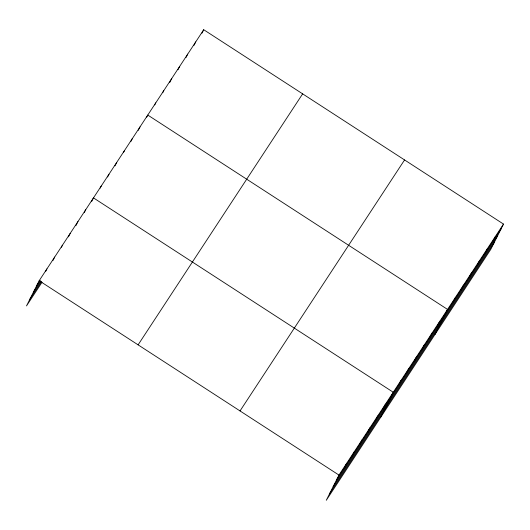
<?xml version="1.0" encoding="UTF-8"?>
<svg xmlns="http://www.w3.org/2000/svg" width="530" height="530" viewBox="0 0 530 530"><rect width="100%" height="100%" fill="white"/><g stroke="black" fill="none" stroke-linecap="round" stroke-linejoin="round"><path stroke-width="0.79" d="M503.5 224.084L338.962 475.072L326.288 500.28L490.826 249.285L503.5 224.084L203.712 29.72L39.174 280.714L26.5 305.916L42.016 282.252M45.534 271.658L46.931 268.882M52.94 260.522L54.689 257.05M61.401 247.298L62.447 245.218M68.456 236.857L70.205 233.385M75.863 225.72L77.963 221.553M84.316 212.497L85.714 209.721M91.73 201.36L93.472 197.889L393.26 392.246L380.586 417.454M100.183 188.137L101.23 186.056M107.59 177L108.988 174.218M114.997 165.864L116.746 162.385M123.45 152.64L124.504 150.553M130.857 141.503L132.255 138.721M138.27 130.367L140.013 126.889M146.724 117.143L147.771 115.056L447.558 309.421L434.878 334.622M154.714 104.953L155.76 102.866M162.703 92.763L163.757 90.676M169.653 82.653L171.746 78.486M177.994 69.768L179.736 66.296M185.984 57.578L187.733 54.1M193.973 45.388L195.722 41.91M201.97 33.191L203.712 29.72M344.275 468.103L346.719 463.24M352.033 456.27L354.477 451.408M359.791 444.438L362.235 439.575M367.542 432.606L369.993 427.743M375.3 420.774L377.744 415.911M383.058 408.941L385.502 404.079M398.573 385.277L401.018 380.414M406.331 373.445L408.776 368.582M414.082 361.612L416.534 356.75M421.84 349.78L424.285 344.917M429.598 337.948L432.043 333.085M437.356 326.116L439.801 321.253M453.104 302.093L455.548 297.231M461.093 289.897L463.538 285.034M469.09 277.707L471.534 272.844M477.079 265.517L479.524 260.654M485.069 253.327L487.514 248.464M493.066 241.137L495.51 236.274M36.729 285.577L40.181 280.317M33.357 292.288L40.677 281.112M29.879 299.205L41.512 281.456M138.105 344.851L302.643 93.863M240.03 410.935L404.569 159.941M336.517 479.935L501.055 228.947M333.138 486.653L497.677 235.658M329.66 493.569L494.199 242.574M39.174 280.714L338.962 475.072"/></g></svg>
